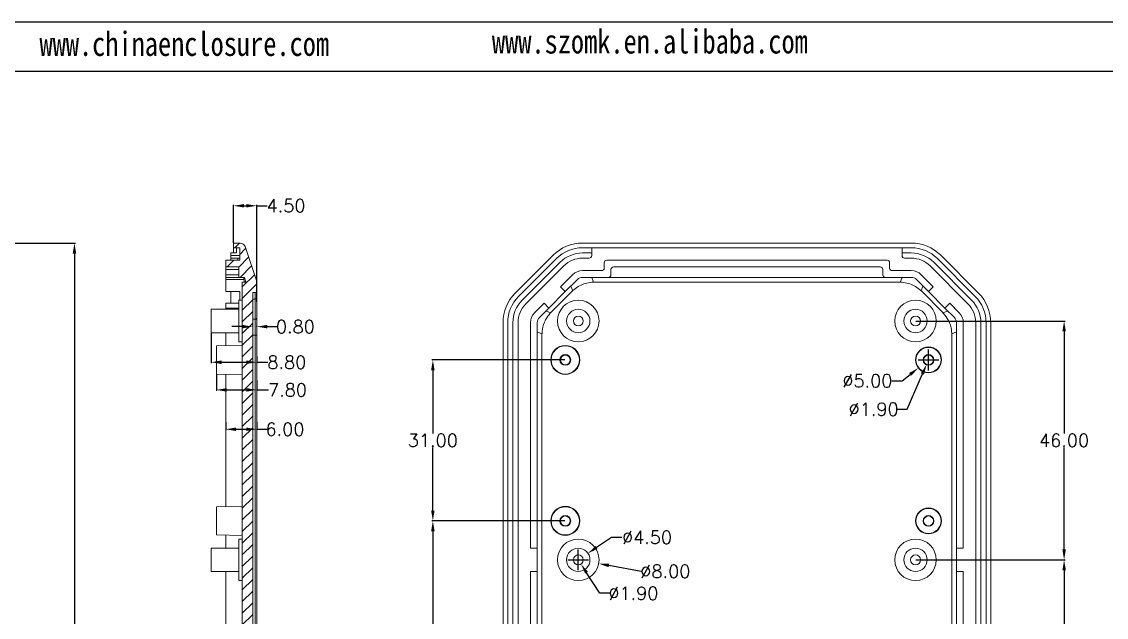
# Model space of a CAD drawing. Header units: inches. Extents: x 1153 to 4131, y 573 to 1071.
# Drawn here: x 2130.4 to 2339.4, y 858.7 to 973.4 of the extents above; entities that cross this region are included whole.
import ezdxf

# ---------------------------------------------------------------- set-up
doc = ezdxf.new("R2010")
doc.units = ezdxf.units.IN
doc.layers.add('文字', color=81, linetype='Continuous')
doc.styles.get("Standard").update_dxf_attribs({"font": 'txt', "bigfont": 'gbcbig.shx'})
doc.styles.add('宋体', font='', dxfattribs={"width": 0.8, "height": 3.5})
doc.styles.get('宋体').set_extended_font_data('SimSun')
doc.dimstyles.new('2.5', dxfattribs={"dimtxt": 2.5, "dimasz": 2, "dimexe": 0.18, "dimexo": 0.0625, "dimgap": 0.09, "dimtad": 0, "dimtih": 1, "dimtoh": 1, "dimzin": 0, "dimdsep": 46, "dimtxsty": 'Standard', "dimcen": 2, "dimadec": 0, "dimazin": 0, "dimtfac": 1, "dimtofl": 0, "dimtmove": 0, "dimatfit": 3, "dimfxl": 1, "dimtolj": 1, "dimtzin": 0, "dimarcsym": 0})

# ---------------------------------------------------------------- blocks, each defined once
blk = doc.blocks.new('*D304')
at = {"color": 0, "lineweight": -2}
for p, q in [((2171.19, 930.87), (2171.19, 938.17)), ((2173.19, 937.99), (2173.69, 937.99)), ((2175.69, 919.49), (2175.69, 938.17)), ((2175.69, 937.99), (2177.69, 937.99))]:
    blk.add_line(p, q, dxfattribs=at)
at = {"color": 0}
for points in [[(2173.19, 938.32), (2173.19, 937.66), (2171.19, 937.99)], [(2173.69, 938.32), (2173.69, 937.66), (2175.69, 937.99)]]:
    blk.add_solid(points, dxfattribs=at)
at = {"layer": 'Defpoints', "color": 0}
for p in [(2175.69, 937.99), (2171.19, 930.8), (2175.69, 919.43)]:
    blk.add_point(p, dxfattribs=at)
at = {"color": 0, "insert": (2181.33, 937.99), "char_height": 2.5, "attachment_point": 5}
blk.add_mtext('\\A1;4.50', dxfattribs=at)
blk = doc.blocks.new('*D305')
at = {"color": 0, "lineweight": -2}
for p, q in [((2172.89, 914.71), (2170.89, 914.71)), ((2174.89, 914.71), (2174.89, 914.89)), ((2175.69, 914.77), (2175.69, 914.89)), ((2177.69, 914.71), (2179.69, 914.71))]:
    blk.add_line(p, q, dxfattribs=at)
at = {"color": 0}
for points in [[(2172.89, 915.05), (2172.89, 914.38), (2174.89, 914.71)], [(2177.69, 915.05), (2177.69, 914.38), (2175.69, 914.71)]]:
    blk.add_solid(points, dxfattribs=at)
at = {"layer": 'Defpoints', "color": 0}
for p in [(2174.89, 914.65), (2175.69, 914.71), (2175.69, 914.71)]:
    blk.add_point(p, dxfattribs=at)
at = {"color": 0, "insert": (2183.12, 914.71), "char_height": 2.5, "attachment_point": 5}
blk.add_mtext('\\A1;0.80', dxfattribs=at)
blk = doc.blocks.new('*D306')
at = {"color": 0, "lineweight": -2}
for p, q in [((2166.89, 913.49), (2166.89, 907.68)), ((2168.89, 907.86), (2173.69, 907.86)), ((2175.69, 908.94), (2175.69, 907.68)), ((2175.69, 907.86), (2177.83, 907.86))]:
    blk.add_line(p, q, dxfattribs=at)
at = {"color": 0}
for points in [[(2168.89, 908.2), (2168.89, 907.53), (2166.89, 907.86)], [(2173.69, 908.2), (2173.69, 907.53), (2175.69, 907.86)]]:
    blk.add_solid(points, dxfattribs=at)
at = {"layer": 'Defpoints', "color": 0}
for p in [(2166.89, 913.55), (2175.69, 909.01), (2175.69, 907.86)]:
    blk.add_point(p, dxfattribs=at)
at = {"color": 0, "insert": (2181.47, 907.86), "char_height": 2.5, "attachment_point": 5}
blk.add_mtext('\\A1;8.80', dxfattribs=at)
blk = doc.blocks.new('*D307')
at = {"color": 0, "lineweight": -2}
for p, q in [((2167.89, 905.53), (2167.89, 902.35)), ((2175.69, 904.34), (2175.69, 902.35)), ((2169.89, 902.53), (2173.69, 902.53)), ((2175.69, 902.53), (2177.97, 902.53))]:
    blk.add_line(p, q, dxfattribs=at)
at = {"color": 0}
for points in [[(2169.89, 902.87), (2169.89, 902.2), (2167.89, 902.53)], [(2173.69, 902.87), (2173.69, 902.2), (2175.69, 902.53)]]:
    blk.add_solid(points, dxfattribs=at)
at = {"layer": 'Defpoints', "color": 0}
for p in [(2167.89, 905.59), (2175.69, 904.41), (2175.69, 902.53)]:
    blk.add_point(p, dxfattribs=at)
at = {"color": 0, "insert": (2181.6, 902.53), "char_height": 2.5, "attachment_point": 5}
blk.add_mtext('\\A1;7.80', dxfattribs=at)
blk = doc.blocks.new('*D308')
at = {"color": 0, "lineweight": -2}
for p, q in [((2169.69, 896.3), (2169.69, 894.77)), ((2171.69, 894.95), (2173.69, 894.95)), ((2175.69, 896.3), (2175.69, 894.77)), ((2175.69, 894.95), (2177.69, 894.95))]:
    blk.add_line(p, q, dxfattribs=at)
at = {"color": 0}
for points in [[(2171.69, 895.28), (2171.69, 894.62), (2169.69, 894.95)], [(2173.69, 895.28), (2173.69, 894.62), (2175.69, 894.95)]]:
    blk.add_solid(points, dxfattribs=at)
at = {"layer": 'Defpoints', "color": 0}
for p in [(2169.69, 896.37), (2175.69, 896.37), (2175.69, 894.95)]:
    blk.add_point(p, dxfattribs=at)
at = {"color": 0, "insert": (2181.12, 894.95), "char_height": 2.5, "attachment_point": 5}
blk.add_mtext('\\A1;6.00', dxfattribs=at)
blk = doc.blocks.new('*D310')
at = {"color": 0, "lineweight": -2}
for p, q in [((2108.69, 930.8), (2140.72, 930.8)), ((2140.54, 928.8), (2140.54, 847.14)), ((2140.54, 762.8), (2140.54, 844.46)), ((2109.81, 760.8), (2140.72, 760.8))]:
    blk.add_line(p, q, dxfattribs=at)
at = {"color": 0}
for points in [[(2140.21, 928.8), (2140.88, 928.8), (2140.54, 930.8)], [(2140.21, 762.8), (2140.88, 762.8), (2140.54, 760.8)]]:
    blk.add_solid(points, dxfattribs=at)
at = {"layer": 'Defpoints', "color": 0}
for p in [(2108.63, 930.8), (2140.54, 930.8), (2109.74, 760.8)]:
    blk.add_point(p, dxfattribs=at)
at = {"color": 0, "insert": (2140.54, 845.8), "char_height": 2.5, "attachment_point": 5}
blk.add_mtext('\\A1;170.00', dxfattribs=at)
blk = doc.blocks.new('*D327')
at = {"color": 0, "lineweight": -2}
for p, q in [((2302.7, 869.8), (2331.45, 869.8)), ((2331.27, 867.8), (2331.27, 847.14)), ((2331.27, 823.8), (2331.27, 844.46)), ((2302.7, 821.8), (2331.45, 821.8))]:
    blk.add_line(p, q, dxfattribs=at)
at = {"color": 0}
for points in [[(2330.94, 867.8), (2331.61, 867.8), (2331.27, 869.8)], [(2330.94, 823.8), (2331.61, 823.8), (2331.27, 821.8)]]:
    blk.add_solid(points, dxfattribs=at)
at = {"layer": 'Defpoints', "color": 0}
for p in [(2302.64, 869.8), (2331.27, 869.8), (2302.64, 821.8)]:
    blk.add_point(p, dxfattribs=at)
at = {"color": 0, "insert": (2331.27, 845.8), "char_height": 2.5, "attachment_point": 5}
blk.add_mtext('\\A1;48.00', dxfattribs=at)
blk = doc.blocks.new('*D328')
at = {"color": 0, "lineweight": -2}
for p, q in [((2302.7, 915.8), (2331.45, 915.8)), ((2331.27, 913.8), (2331.27, 894.14)), ((2331.27, 871.8), (2331.27, 891.46)), ((2302.7, 869.8), (2331.45, 869.8))]:
    blk.add_line(p, q, dxfattribs=at)
at = {"color": 0}
for points in [[(2330.94, 913.8), (2331.61, 913.8), (2331.27, 915.8)], [(2330.94, 871.8), (2331.61, 871.8), (2331.27, 869.8)]]:
    blk.add_solid(points, dxfattribs=at)
at = {"layer": 'Defpoints', "color": 0}
for p in [(2302.64, 915.8), (2331.27, 915.8), (2302.64, 869.8)]:
    blk.add_point(p, dxfattribs=at)
at = {"color": 0, "insert": (2331.27, 892.8), "char_height": 2.5, "attachment_point": 5}
blk.add_mtext('\\A1;46.00', dxfattribs=at)
blk = doc.blocks.new('*D329')
at = {"color": 0, "lineweight": -2}
for p, q in [((2305.14, 906.3), (2305.14, 910.3)), ((2303.14, 908.3), (2307.14, 908.3)), ((2300.04, 904.28), (2301.61, 905.52)), ((2298.04, 904.28), (2300.04, 904.28))]:
    blk.add_line(p, q, dxfattribs=at)
at = {"color": 0}
blk.add_solid([(2301.4, 905.78), (2301.81, 905.25), (2303.18, 906.76)], dxfattribs=at)
at = {"layer": 'Defpoints', "color": 0}
for p in [(2307.1, 909.85), (2303.18, 906.76)]:
    blk.add_point(p, dxfattribs=at)
at = {"color": 0, "insert": (2293.36, 904.28), "char_height": 2.5, "attachment_point": 5}
blk.add_mtext('\\A1;∅5.00', dxfattribs=at)
blk = doc.blocks.new('*D330')
at = {"color": 0, "lineweight": -2}
for p, q in [((2305.14, 906.3), (2305.14, 910.3)), ((2303.14, 908.3), (2307.14, 908.3)), ((2301.01, 898.82), (2303.96, 905.6)), ((2299.01, 898.82), (2301.01, 898.82))]:
    blk.add_line(p, q, dxfattribs=at)
at = {"color": 0}
blk.add_solid([(2303.66, 905.73), (2304.27, 905.47), (2304.76, 907.43)], dxfattribs=at)
at = {"layer": 'Defpoints', "color": 0}
for p in [(2304.76, 907.43), (2305.52, 909.17)]:
    blk.add_point(p, dxfattribs=at)
at = {"color": 0, "insert": (2294.55, 898.82), "char_height": 2.5, "attachment_point": 5}
blk.add_mtext('\\A1;∅1.90', dxfattribs=at)
blk = doc.blocks.new('*D331')
at = {"color": 0, "lineweight": -2}
for p, q in [((2237.64, 867.8), (2237.64, 871.8)), ((2235.64, 869.8), (2239.64, 869.8)), ((2249.75, 867.58), (2243.54, 868.72))]:
    blk.add_line(p, q, dxfattribs=at)
at = {"color": 0}
blk.add_solid([(2243.6, 869.05), (2243.48, 868.39), (2241.57, 869.08)], dxfattribs=at)
at = {"layer": 'Defpoints', "color": 0}
for p in [(2233.71, 870.53), (2241.57, 869.08)]:
    blk.add_point(p, dxfattribs=at)
at = {"color": 0, "insert": (2254.42, 867.58), "char_height": 2.5, "attachment_point": 5}
blk.add_mtext('\\A1;∅8.00', dxfattribs=at)
blk = doc.blocks.new('*D333')
at = {"color": 0, "lineweight": -2}
for p, q in [((2244.02, 874.13), (2241.16, 872.19)), ((2246.02, 874.13), (2244.02, 874.13)), ((2237.64, 867.8), (2237.64, 871.8)), ((2235.64, 869.8), (2239.64, 869.8))]:
    blk.add_line(p, q, dxfattribs=at)
at = {"color": 0}
blk.add_solid([(2240.97, 872.46), (2241.34, 871.91), (2239.5, 871.07)], dxfattribs=at)
at = {"layer": 'Defpoints', "color": 0}
for p in [(2239.5, 871.07), (2235.78, 868.54)]:
    blk.add_point(p, dxfattribs=at)
at = {"color": 0, "insert": (2250.9, 874.13), "char_height": 2.5, "attachment_point": 5}
blk.add_mtext('\\A1;∅4.50', dxfattribs=at)
blk = doc.blocks.new('*D334')
at = {"color": 0, "lineweight": -2}
for p, q in [((2237.64, 867.8), (2237.64, 871.8)), ((2235.64, 869.8), (2239.64, 869.8)), ((2241.81, 863.38), (2239.24, 867.33)), ((2243.81, 863.38), (2241.81, 863.38))]:
    blk.add_line(p, q, dxfattribs=at)
at = {"color": 0}
blk.add_solid([(2239.52, 867.51), (2238.97, 867.15), (2238.16, 869.01)], dxfattribs=at)
at = {"layer": 'Defpoints', "color": 0}
for p in [(2237.12, 870.6), (2238.16, 869.01)]:
    blk.add_point(p, dxfattribs=at)
at = {"color": 0, "insert": (2248.27, 863.38), "char_height": 2.5, "attachment_point": 5}
blk.add_mtext('\\A1;∅1.90', dxfattribs=at)
blk = doc.blocks.new('*D337')
at = {"color": 0, "lineweight": -2}
for p, q in [((2235.08, 877.3), (2209.44, 877.3)), ((2209.62, 875.3), (2209.62, 855.64)), ((2209.62, 833.3), (2209.62, 852.96)), ((2235.08, 831.3), (2209.44, 831.3))]:
    blk.add_line(p, q, dxfattribs=at)
at = {"color": 0}
for points in [[(2209.28, 875.3), (2209.95, 875.3), (2209.62, 877.3)], [(2209.28, 833.3), (2209.95, 833.3), (2209.62, 831.3)]]:
    blk.add_solid(points, dxfattribs=at)
at = {"layer": 'Defpoints', "color": 0}
for p in [(2209.62, 877.3), (2235.14, 877.3), (2235.14, 831.3)]:
    blk.add_point(p, dxfattribs=at)
at = {"color": 0, "insert": (2209.62, 854.3), "char_height": 2.5, "attachment_point": 5}
blk.add_mtext('\\A1;46.00', dxfattribs=at)
blk = doc.blocks.new('*D338')
at = {"color": 0, "lineweight": -2}
for p, q in [((2235.08, 908.3), (2209.44, 908.3)), ((2209.62, 906.3), (2209.62, 894.14)), ((2209.62, 879.3), (2209.62, 891.46)), ((2235.08, 877.3), (2209.44, 877.3))]:
    blk.add_line(p, q, dxfattribs=at)
at = {"color": 0}
for points in [[(2209.28, 906.3), (2209.95, 906.3), (2209.62, 908.3)], [(2209.28, 879.3), (2209.95, 879.3), (2209.62, 877.3)]]:
    blk.add_solid(points, dxfattribs=at)
at = {"layer": 'Defpoints', "color": 0}
for p in [(2209.62, 908.3), (2235.14, 908.3), (2235.14, 877.3)]:
    blk.add_point(p, dxfattribs=at)
at = {"color": 0, "insert": (2209.62, 892.8), "char_height": 2.5, "attachment_point": 5}
blk.add_mtext('\\A1;31.00', dxfattribs=at)

msp = doc.modelspace()

# ---------------------------------------------------------------- hatches: boundary and pattern name
at = {"linetype": 'Continuous', "lineweight": 0}
h = msp.add_hatch(dxfattribs=at)
h.set_pattern_fill('ANSI31', color=4, scale=0.5, style=0)
edge = h.paths.add_edge_path(flags=0)
edge.add_line((2174.894, 770.303), (2174.894, 921.303))
edge.add_line((2174.894, 921.303), (2175.394, 921.303))
edge.add_arc((2175.394, 921.603), 0.3, 270, 360)
edge.add_line((2175.694, 921.603), (2175.694, 922.817))
edge.add_arc((2172.694, 922.817), 3, 0, 18.43495)
edge.add_line((2175.54, 923.765), (2173.422, 930.12))
edge.add_arc((2172.473, 929.803), 1, 18.43495, 90)
edge.add_line((2172.473, 930.803), (2171.194, 930.803))
edge.add_line((2171.194, 930.803), (2171.194, 929.903))
edge.add_line((2171.194, 929.903), (2172.394, 929.903))
edge.add_line((2172.394, 929.903), (2172.394, 927.503))
edge.add_line((2172.394, 927.503), (2169.694, 927.503))
edge.add_line((2169.694, 927.503), (2169.694, 926.203))
edge.add_line((2169.694, 926.203), (2172.194, 926.203))
edge.add_line((2172.194, 926.203), (2172.194, 924.203))
edge.add_line((2172.194, 924.203), (2173.285, 924.203))
edge.add_line((2173.285, 924.203), (2173.585, 923.303))
edge.add_line((2173.585, 923.303), (2172.894, 923.303))
edge.add_line((2172.894, 923.303), (2172.894, 768.303))
edge.add_line((2172.894, 768.303), (2173.585, 768.303))
edge.add_line((2173.585, 768.303), (2173.285, 767.403))
edge.add_line((2173.285, 767.403), (2172.194, 767.403))
edge.add_line((2172.194, 767.403), (2172.194, 765.403))
edge.add_line((2172.194, 765.403), (2169.694, 765.403))
edge.add_line((2169.694, 765.403), (2169.694, 764.117))
edge.add_line((2169.694, 764.117), (2172.394, 764.117))
edge.add_line((2172.394, 764.117), (2172.394, 761.703))
edge.add_line((2172.394, 761.703), (2171.194, 761.703))
edge.add_line((2171.194, 761.703), (2171.194, 760.803))
edge.add_line((2171.194, 760.803), (2172.473, 760.803))
edge.add_arc((2172.473, 761.803), 1, 270, 341.56505)
edge.add_line((2173.422, 761.487), (2175.54, 767.842))
edge.add_arc((2172.694, 768.79), 3, 341.56505, 360)
edge.add_line((2175.694, 768.79), (2175.694, 770.003))
edge.add_arc((2175.394, 770.003), 0.3, 360, 450)
edge.add_line((2175.394, 770.303), (2174.894, 770.303))

# ---------------------------------------------------------------- linework, layer by layer
for p, q in [((1926.953, 973.438), (2493.348, 973.438)), ((1941.609, 963.903), (2483.813, 963.903))]:
    msp.add_line(p, q)
at = {"color": 7, "linetype": 'Continuous', "lineweight": 15}
for p, q in [((2171.194, 930.803), (2171.194, 929.903)), ((2172.473, 930.803), (2171.194, 930.803)), ((2301.825, 930.803), (2238.453, 930.803)), ((2170.694, 928.903), (2171.794, 928.903)), ((2170.694, 928.903), (2170.694, 928.403)), ((2170.694, 928.403), (2172.394, 928.403)), ((2170.694, 928.403), (2170.694, 927.903)), ((2172.394, 929.903), (2171.194, 929.903)), ((2171.194, 928.903), (2171.194, 929.903)), ((2171.794, 929.903), (2171.794, 928.903)), ((2172.394, 927.503), (2172.394, 929.903)), ((2175.54, 923.765), (2173.422, 930.12)), ((2232.796, 928.46), (2225.482, 921.147)), ((2238.453, 929.903), (2301.825, 929.903)), ((2238.453, 928.903), (2240.239, 928.903)), ((2240.239, 929.903), (2240.239, 928.903)), ((2240.239, 928.903), (2240.239, 928.403)), ((2300.039, 929.903), (2300.039, 928.903)), ((2300.039, 928.403), (2300.039, 928.903)), ((2300.039, 928.903), (2301.825, 928.903)), ((2314.796, 921.147), (2307.482, 928.46)), ((2169.694, 927.503), (2169.694, 926.203)), ((2169.694, 927.503), (2172.394, 927.503)), ((2172.194, 926.203), (2169.694, 926.203)), ((2169.694, 925.703), (2169.694, 926.203)), ((2172.394, 927.903), (2170.694, 927.903)), ((2170.694, 927.503), (2170.694, 927.903)), ((2172.194, 926.203), (2172.194, 924.203)), ((2226.119, 920.51), (2233.432, 927.824)), ((2226.826, 919.803), (2234.139, 927.117)), ((2234.847, 926.41), (2227.533, 919.096)), ((2239.739, 927.903), (2238.453, 927.903)), ((2242.639, 927.003), (2242.639, 926.003)), ((2297.139, 927.503), (2243.139, 927.503)), ((2244.439, 926.203), (2295.839, 926.203)), ((2297.639, 926.003), (2297.639, 927.003)), ((2301.825, 927.903), (2300.539, 927.903)), ((2312.745, 919.096), (2305.432, 926.41)), ((2306.139, 927.117), (2313.452, 919.803)), ((2306.846, 927.824), (2314.16, 920.51)), ((2169.694, 925.703), (2172.194, 925.703)), ((2169.694, 924.703), (2169.694, 925.703)), ((2172.194, 924.703), (2169.694, 924.703)), ((2169.694, 924.203), (2169.694, 924.703)), ((2172.194, 924.203), (2169.694, 924.203)), ((2169.694, 923.793), (2169.694, 924.203)), ((2172.194, 924.203), (2173.285, 924.203)), ((2173.585, 923.303), (2173.285, 924.203)), ((2236.544, 924.713), (2234.228, 922.397)), ((2242.139, 925.503), (2238.453, 925.503)), ((2243.439, 924.203), (2238.453, 924.203)), ((2240.231, 924.203), (2240.605, 923.298)), ((2296.839, 924.203), (2243.439, 924.203)), ((2243.939, 924.703), (2243.939, 925.703)), ((2296.339, 925.703), (2296.339, 924.703)), ((2301.825, 924.203), (2296.839, 924.203)), ((2301.825, 925.503), (2298.139, 925.503)), ((2300.048, 924.203), (2299.673, 923.298)), ((2306.05, 922.397), (2303.735, 924.713)), ((2173.206, 923.793), (2169.694, 923.793)), ((2169.694, 923.793), (2169.694, 921.478)), ((2172.894, 923.303), (2172.894, 768.303)), ((2173.585, 923.303), (2172.894, 923.303)), ((2175.694, 922.817), (2175.694, 921.603)), ((2234.228, 922.397), (2235.147, 921.478)), ((2237.463, 923.793), (2235.147, 921.478)), ((2236.581, 921.631), (2236.206, 922.536)), ((2299.413, 923.303), (2240.865, 923.303)), ((2305.131, 921.478), (2302.815, 923.793)), ((2304.072, 922.536), (2303.698, 921.631)), ((2305.131, 921.478), (2306.05, 922.397)), ((2169.694, 921.478), (2172.394, 921.478)), ((2170.694, 921.478), (2170.694, 919.215)), ((2172.894, 919.803), (2172.194, 919.803)), ((2172.194, 919.803), (2172.194, 911.803)), ((2172.394, 921.478), (2172.394, 919.803)), ((2174.894, 921.303), (2174.894, 770.303)), ((2175.394, 921.303), (2174.894, 921.303)), ((2175.394, 920.037), (2174.894, 920.037)), ((2175.394, 920.037), (2175.394, 916.135)), ((2175.694, 916.347), (2175.694, 920.249)), ((2235.147, 921.478), (2231.965, 918.296)), ((2236.393, 921.451), (2232.491, 917.549)), ((2307.787, 917.549), (2303.885, 921.451)), ((2308.313, 918.296), (2305.131, 921.478)), ((2172.194, 918.053), (2166.894, 918.053)), ((2166.894, 918.053), (2166.894, 915.803)), ((2169.694, 918.296), (2169.694, 919.215)), ((2169.694, 919.215), (2172.194, 919.215)), ((2169.694, 918.296), (2169.694, 918.053)), ((2172.194, 918.296), (2169.694, 918.296)), ((2231.046, 919.215), (2229.23, 917.399)), ((2231.965, 918.296), (2230.149, 916.48)), ((2231.965, 918.296), (2231.046, 919.215)), ((2231.406, 917.737), (2232.311, 917.362)), ((2307.967, 917.362), (2308.872, 917.737)), ((2309.232, 919.215), (2308.313, 918.296)), ((2310.129, 916.48), (2308.313, 918.296)), ((2311.048, 917.399), (2309.232, 919.215)), ((2166.894, 915.803), (2166.894, 913.553)), ((2175.394, 916.135), (2174.894, 916.135)), ((2166.894, 913.553), (2172.194, 913.553)), ((2169.694, 913.553), (2169.694, 911.048)), ((2223.139, 915.49), (2223.139, 776.117)), ((2224.039, 776.117), (2224.039, 915.49)), ((2225.039, 776.117), (2225.039, 915.49)), ((2226.039, 915.49), (2226.039, 776.117)), ((2228.439, 915.49), (2228.439, 872.053)), ((2229.739, 915.49), (2229.739, 872.053)), ((2229.739, 913.712), (2230.644, 913.337)), ((2310.539, 913.712), (2309.634, 913.337)), ((2310.539, 872.053), (2310.539, 915.49)), ((2311.839, 872.053), (2311.839, 915.49)), ((2314.239, 776.117), (2314.239, 915.49)), ((2315.239, 915.49), (2315.239, 776.117)), ((2316.239, 915.49), (2316.239, 776.117)), ((2317.139, 776.117), (2317.139, 915.49)), ((2172.194, 911.803), (2172.894, 911.803)), ((2175.394, 913.077), (2174.894, 913.077)), ((2175.394, 913.077), (2175.694, 913.077)), ((2175.394, 913.077), (2175.394, 778.53)), ((2175.694, 778.53), (2175.694, 913.077)), ((2230.639, 913.077), (2230.639, 778.53)), ((2309.639, 778.53), (2309.639, 913.077)), ((2172.894, 911.103), (2167.894, 911.016)), ((2167.894, 911.016), (2167.894, 905.591)), ((2167.894, 905.591), (2172.894, 905.503)), ((2169.694, 905.559), (2169.694, 880.048)), ((2172.894, 880.103), (2167.894, 880.016)), ((2167.894, 880.016), (2167.894, 874.591)), ((2167.894, 874.591), (2172.894, 874.503)), ((2169.694, 874.559), (2169.694, 872.053)), ((2172.894, 873.803), (2172.194, 873.803)), ((2172.194, 873.803), (2172.194, 865.803)), ((2172.194, 872.053), (2166.894, 872.053)), ((2166.894, 872.053), (2166.894, 869.803)), ((2169.694, 872.053), (2172.194, 872.053)), ((2229.739, 872.053), (2228.439, 872.053)), ((2229.739, 872.053), (2229.739, 867.553)), ((2310.539, 872.053), (2311.839, 872.053)), ((2310.539, 867.553), (2310.539, 872.053)), ((2166.894, 869.803), (2166.894, 867.553)), ((2166.894, 867.553), (2172.194, 867.553)), ((2169.694, 867.553), (2169.694, 833.748)), ((2172.194, 867.553), (2169.694, 867.553)), ((2229.739, 867.553), (2228.439, 867.553)), ((2228.439, 867.553), (2228.439, 824.053)), ((2229.739, 867.553), (2229.739, 824.053)), ((2310.539, 824.053), (2310.539, 867.553)), ((2311.839, 867.553), (2310.539, 867.553)), ((2311.839, 824.053), (2311.839, 867.553)), ((2172.194, 865.803), (2172.894, 865.803))]:
    msp.add_line(p, q, dxfattribs=at)
for centre, radius in [((2237.639, 915.803), 4), ((2302.639, 915.803), 4), ((2237.639, 915.803), 2.25), ((2302.639, 915.803), 2.25), ((2237.639, 915.803), 0.95), ((2302.639, 915.803), 0.95), ((2235.139, 908.303), 2.8), ((2235.139, 908.303), 2.713), ((2235.139, 908.303), 1.037), ((2305.139, 908.303), 2.5), ((2305.139, 908.303), 2.413), ((2305.139, 908.303), 1.037), ((2235.139, 908.303), 0.95), ((2305.139, 908.303), 0.95), ((2235.139, 877.303), 2.8), ((2235.139, 877.303), 2.713), ((2235.139, 877.303), 1.037), ((2235.139, 877.303), 0.95), ((2305.139, 877.303), 2.5), ((2305.139, 877.303), 2.413), ((2305.139, 877.303), 1.037), ((2305.139, 877.303), 0.95), ((2237.639, 869.803), 4), ((2302.639, 869.803), 4), ((2237.639, 869.803), 2.25), ((2302.639, 869.803), 2.25), ((2237.639, 869.803), 0.95), ((2302.639, 869.803), 0.95)]:
    msp.add_circle(centre, radius, dxfattribs=at)
for centre, radius, start, end in [((2172.473, 929.803), 1, 18.43495, 90), ((2238.453, 922.803), 8, 90, 135), ((2301.825, 922.803), 8, 45, 90), ((2238.453, 922.803), 7.1, 90, 135), ((2238.453, 922.803), 6.1, 90, 135), ((2239.739, 928.403), 0.5, 270, 0), ((2300.539, 928.403), 0.5, 180, 270), ((2301.825, 922.803), 7.1, 45, 90), ((2301.825, 922.803), 6.1, 45, 90), ((2238.453, 922.803), 5.1, 90, 135), ((2242.139, 926.003), 0.5, 270, 0), ((2243.139, 927.003), 0.5, 90, 180), ((2244.439, 925.703), 0.5, 90, 180), ((2295.839, 925.703), 0.5, 0, 90), ((2297.139, 927.003), 0.5, 0, 90), ((2298.139, 926.003), 0.5, 180, 270), ((2301.825, 922.803), 5.1, 45, 90), ((2238.453, 922.803), 2.7, 90, 135), ((2238.453, 922.803), 1.4, 90, 135), ((2243.439, 924.703), 0.5, 270, 0), ((2296.839, 924.703), 0.5, 180, 270), ((2301.825, 922.803), 2.7, 45, 90), ((2301.825, 922.803), 1.4, 45, 90), ((2172.694, 922.817), 3, 0, 18.43495), ((2175.394, 921.603), 0.3, 270, 0), ((2175.431, 920.302), 0.268, 261.94975, 348.57935), ((2231.139, 915.49), 8, 135, 180), ((2231.139, 915.49), 7.1, 135, 180), ((2231.139, 915.49), 6.1, 135, 180), ((2309.139, 915.49), 6.1, 0, 45), ((2309.139, 915.49), 7.1, 0, 45), ((2309.139, 915.49), 8, 0, 45), ((2231.139, 915.49), 5.1, 135, 180), ((2309.139, 915.49), 5.1, 0, 45), ((2175.431, 916.4), 0.268, 261.94975, 348.57935), ((2231.139, 915.49), 2.7, 135, 180), ((2231.139, 915.49), 1.4, 135, 180), ((2309.139, 915.49), 1.4, 0, 45), ((2309.139, 915.49), 2.7, 0, 45)]:
    msp.add_arc(centre, radius, start, end, dxfattribs=at)
msp.add_ellipse((2154.312, 924.203), major_axis=(18.821, -3.385), ratio=0.7095423, start_param=0.1828548, end_param=0.2184608, dxfattribs=at)
at = {"color": 8, "linetype": 'Continuous', "lineweight": 15}
msp.add_open_spline([(2172.042, 927.503), (2172.042, 927.508), (2172.041, 927.699), (2172.042, 927.846), (2172.048, 927.886), (2172.051, 927.903)], degree=3, knots=[0, 0, 0, 0, 0.0123614, 0.5836675, 1, 1, 1, 1], dxfattribs=at)
at = {"color": 7, "linetype": 'Continuous', "lineweight": 15}
for points, knots in [([(2173.206, 924.203), (2173.198, 924.203), (2173.192, 924.194), (2173.184, 924.159), (2173.181, 924.132), (2173.181, 924.027), (2173.19, 923.924), (2173.206, 923.793)], [0, 0, 0, 0, 0.25, 0.25, 0.5, 0.5, 1, 1, 1, 1]), ([(2240.865, 923.303), (2240.024, 923.303), (2239.162, 923.138), (2237.715, 922.539), (2236.988, 922.046), (2236.393, 921.451)], [0, 0, 0, 0, 0.5, 0.5, 1, 1, 1, 1]), ([(2303.885, 921.451), (2303.29, 922.046), (2302.563, 922.539), (2301.117, 923.138), (2300.254, 923.303), (2299.413, 923.303)], [0, 0, 0, 0, 0.5, 0.5, 1, 1, 1, 1]), ([(2175.394, 921.303), (2175.394, 921.303), (2175.394, 921.209), (2175.394, 920.77), (2175.394, 920.448), (2175.394, 920.037)], [0, 0, 0, 0, 0.5, 0.5, 1, 1, 1, 1]), ([(2175.694, 920.249), (2175.694, 920.284), (2175.694, 920.366), (2175.694, 920.5), (2175.694, 920.66), (2175.693, 920.864), (2175.693, 921.07), (2175.693, 921.256), (2175.693, 921.406), (2175.693, 921.514), (2175.694, 921.574), (2175.694, 921.6), (2175.694, 921.602), (2175.694, 921.603)], [0, 0, 0, 0, 0.0412174, 0.0968863, 0.1668225, 0.2509478, 0.386178, 0.4998822, 0.6123897, 0.7488765, 0.8568873, 0.9407196, 1, 1, 1, 1]), ([(2175.394, 916.135), (2175.394, 915.721), (2175.394, 915.265), (2175.394, 914.206), (2175.394, 913.659), (2175.394, 913.077)], [0, 0, 0, 0, 0.5, 0.5, 1, 1, 1, 1]), ([(2175.694, 913.077), (2175.694, 913.127), (2175.694, 913.244), (2175.694, 913.446), (2175.694, 913.699), (2175.693, 914.044), (2175.693, 914.436), (2175.693, 914.847), (2175.693, 915.246), (2175.693, 915.618), (2175.694, 915.939), (2175.694, 916.171), (2175.694, 916.296), (2175.694, 916.347)], [0, 0, 0, 0, 0.0412174, 0.0968863, 0.1668225, 0.2509478, 0.386178, 0.4998822, 0.6123897, 0.7488765, 0.8568873, 0.9407196, 1, 1, 1, 1]), ([(2232.491, 917.549), (2232.173, 917.19), (2231.642, 916.59), (2231.11, 915.586), (2230.73, 914.464), (2230.674, 913.605), (2230.639, 913.077)], [0, 0, 0, 0, 0.2887167, 0.4826021, 0.6821062, 1, 1, 1, 1]), ([(2309.639, 913.077), (2309.61, 913.556), (2309.561, 914.356), (2309.228, 915.442), (2308.703, 916.504), (2308.135, 917.152), (2307.787, 917.549)], [0, 0, 0, 0, 0.288718, 0.4826018, 0.682109, 1, 1, 1, 1])]:
    msp.add_open_spline(points, degree=3, knots=knots, dxfattribs=at)

# ---------------------------------------------------------------- texts
at = {"layer": '文字', "color": 0, "char_height": 4.66169, "width": 81.90141, "attachment_point": 1, "style": '宋体'}
for s, insert in [('www.szomk.en.alibaba.com', (2220.999, 971.978)), ('www.chinaenclosure.com', (2133.805, 971.516))]:
    msp.add_mtext(s, dxfattribs=dict(at, insert=insert))

# ---------------------------------------------------------------- dimensions: what is measured, and where the dimension line sits
for base, p1, p2, picture, middle in [((2175.694, 937.99), (2171.194, 930.803), (2175.694, 919.43), '*D304', (2181.325, 937.99)), ((2175.693, 914.712), (2174.894, 914.649), (2175.693, 914.712), '*D305', (2183.116, 914.712)), ((2175.694, 894.951), (2169.694, 896.366), (2175.694, 896.366), '*D308', (2181.117, 894.951))]:
    dim = msp.add_linear_dim(base=base, p1=p1, p2=p2, dimstyle='2.5')
    dim.commit()
    dim.dimension.update_dxf_attribs({"geometry": picture, "text_midpoint": middle})
for base, p1, p2, picture, middle in [((2140.543, 930.803), (2109.745, 760.803), (2108.63, 930.803), '*D310', (2140.543, 845.803)), ((2331.274, 915.803), (2302.639, 869.803), (2302.639, 915.803), '*D328', (2331.274, 892.803)), ((2209.616, 908.303), (2235.139, 877.303), (2235.139, 908.303), '*D338', (2209.616, 892.803)), ((2209.616, 877.303), (2235.139, 831.303), (2235.139, 877.303), '*D337', (2209.616, 854.303)), ((2331.274, 869.803), (2302.639, 821.803), (2302.639, 869.803), '*D327', (2331.274, 845.803))]:
    dim = msp.add_linear_dim(base=base, p1=p1, p2=p2, angle=90, dimstyle='2.5')
    dim.commit()
    dim.dimension.update_dxf_attribs({"geometry": picture, "text_midpoint": middle})
for base, p1, p2, picture, middle in [((2175.694, 907.862), (2166.894, 913.553), (2175.694, 909.005), '*D306', (2181.466, 907.862)), ((2175.694, 902.534), (2167.894, 905.591), (2175.694, 904.406), '*D307', (2181.6, 902.534))]:
    dim = msp.add_linear_dim(base=base, p1=p1, p2=p2, dimstyle='2.5')
    dim.commit()
    dim.dimension.update_dxf_attribs({"geometry": picture, "text_midpoint": middle, "dimtype": 160})
dim = msp.add_diameter_dim_2p(p1=(2307.102, 909.852), p2=(2303.176, 906.755), dimstyle='2.5')
dim.commit()
dim.dimension.update_dxf_attribs({"geometry": '*D329', "text_midpoint": (2293.363, 904.278)})
for p1, p2, picture, middle in [((2305.518, 909.174), (2304.76, 907.432), '*D330', (2294.547, 898.824)), ((2235.777, 868.541), (2239.502, 871.066), '*D333', (2250.902, 874.128)), ((2233.705, 870.527), (2241.573, 869.08), '*D331', (2249.751, 867.576)), ((2237.122, 870.6), (2238.156, 869.006), '*D334', (2248.272, 863.379))]:
    dim = msp.add_diameter_dim_2p(p1=p1, p2=p2, dimstyle='2.5')
    dim.commit()
    dim.dimension.update_dxf_attribs({"geometry": picture, "text_midpoint": middle, "dimtype": 163})

doc.saveas('drawing.dxf')
